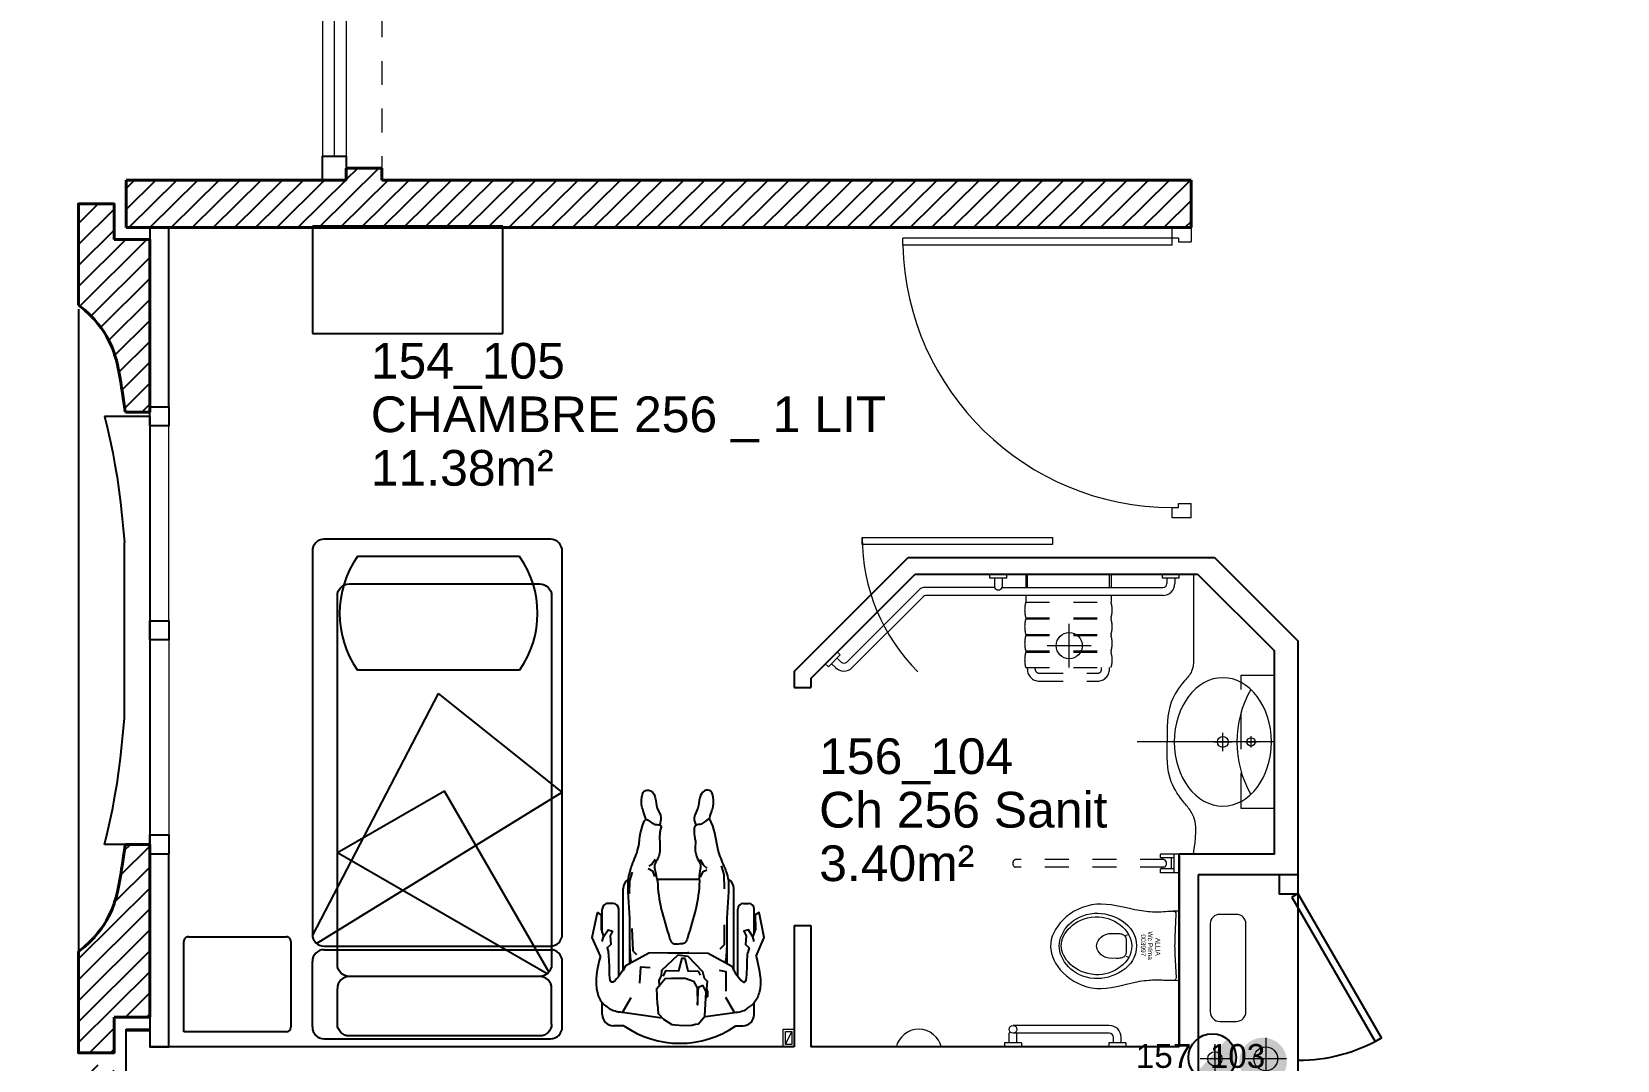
# Model space of a CAD drawing. Header units: millimetres. Extents: x -11 to 211, y -5 to 120.
# Drawn here: x 151.98 to 158.64, y 103.3 to 107.62 of the extents above; entities that cross this region are included whole.
import ezdxf

# ---------------------------------------------------------------- set-up
doc = ezdxf.new("R2010")
doc.units = ezdxf.units.MM
doc.header["$LTSCALE"] = 0.1
doc.header["$MEASUREMENT"] = 0
for name, pattern in [('AXES2', [1.125, 0.75, -0.125, 0.125, -0.125]), ('CACHÉ', [0.25, 0.125, -0.125]), ('CONTINU', [0]), ('HIDDEN2', [0.1875, 0.125, -0.0625])]:
    doc.linetypes.add(name, pattern=pattern)
doc.layers.get('0').update_dxf_attribs({"linetype": 'CONTINUOUS'})
for name, color, linetype in [('150 Chute Eaux Usées -Eaux Vannes', 7, 'CONTINUOUS'), ('400 Lits', 150, 'CONTINUOUS'), ('A_AGENC', 204, 'CONTINUOUS'), ('A_EQMP', 142, 'CONTINUOUS'), ('A_EQPM', 8, 'CONTINUOUS'), ('A_Etiqu_Gaine', 8, 'CONTINUOUS'), ('A_Etiqu_Gaine_ancien', 8, 'CONTINUOUS'), ('A_Etiqu_Gaine_code', 8, 'CONTINUOUS'), ('A_Etiqu_Local', 8, 'CONTINUOUS'), ('A_HACH_STRUC', 7, 'CONTINUOUS'), ('A_MUR_CLOIS', 7, 'CONTINU'), ('A_MURS_ALÈG', 7, 'CONTINU')]:
    doc.layers.add(name, color=color, linetype=linetype)
for name, color, linetype, lineweight in [('A_CHASS', 4, 'CONTINU', 0), ('A_MURS_STRU', 7, 'CONTINU', 40), ('A_PORTE', 8, 'CONTINU', 0), ('A_SANI', 5, 'CONTINU', 0)]:
    doc.layers.add(name, color=color, linetype=linetype, lineweight=lineweight)
doc.styles.add('Attribut', font='arial.ttf')

# ---------------------------------------------------------------- blocks, each defined once
blk = doc.blocks.new('fot-hand')
for p, q in [((-0.2406, 0.3436), (-0.2703, 0.3436)), ((0.2297, 0.3436), (0.2732, 0.3436)), ((-0.3178, 0.2961), (-0.3178, 0.2467)), ((0.3207, 0.2961), (0.3207, 0.2467)), ((-0.2485, 0.1349), (-0.2485, -0.1464)), ((0.2514, 0.1349), (0.2514, -0.1464)), ((-0.2328, 0.1121), (-0.2328, -0.2322)), ((-0.2037, 0.082), (-0.2037, 0.015)), ((0.2042, 0.082), (0.2042, 0.015)), ((0.2334, 0.1121), (0.2334, -0.2322)), ((-0.1919, 0.0031), (-0.1729, 0.0221)), ((-0.1919, -0.0801), (-0.1919, 0.0031)), ((0.1928, 0.0291), (0.1772, 0.0446)), ((0.1963, -0.0645), (0.1928, 0.0291)), ((-0.3178, -0.0473), (-0.3178, -0.1464)), ((-0.3178, -0.0473), (-0.3178, -0.1464)), ((0.3207, -0.0473), (0.3207, -0.1464)), ((-0.2723, -0.1702), (-0.294, -0.1702)), ((0.2752, -0.1702), (0.2969, -0.1702)), ((-0.1909, -0.2921), (-0.1919, -0.2317)), ((0.1948, -0.3022), (0.2059, -0.2649)), ((0.2059, -0.2649), (0.2069, -0.2106)), ((-0.1788, -0.3284), (-0.1909, -0.2921)), ((-0.1033, -0.3052), (-0.1194, -0.3122)), ((-0.1033, -0.3334), (-0.1194, -0.3193)), ((-0.0922, -0.281), (-0.1033, -0.3052)), ((-0.0874, -0.2718), (0.0879, -0.2718)), ((0.1092, -0.3082), (0.1011, -0.2831)), ((0.1273, -0.3173), (0.1092, -0.3082)), ((0.1102, -0.3364), (0.1253, -0.3273)), ((-0.0902, -0.3545), (-0.1033, -0.3334)), ((0.0981, -0.3555), (0.1102, -0.3364))]:
    blk.add_line(p, q)
for points in [[(-0.0551, 0.3414), (-0.0717, 0.3364), (-0.0834, 0.3348), (-0.11, 0.3031), (-0.1167, 0.2014), (-0.1017, 0.1731)], [(0.0883, 0.2547), (0.0852, 0.2914), (0.0639, 0.3165), (0.0287, 0.3379), (-0.0178, 0.3429), (-0.0551, 0.3414)], [(-0.1134, 0.3047), (-0.235, 0.2881), (-0.1984, 0.2247)], [(0.0686, 0.311), (0.2356, 0.2881), (0.1989, 0.2247)], [(-0.1151, 0.2281), (-0.1234, 0.2197), (-0.1234, 0.2014), (-0.1184, 0.1881), (-0.1217, 0.1581), (-0.1084, 0.1447), (-0.1017, 0.1164), (-0.0401, 0.0531), (0.0033, 0.0464), (0.0716, 0.1114), (0.0733, 0.1331), (0.0833, 0.1514), (0.0816, 0.1781)], [(0.03, 0.143), (-0.0278, 0.1433), (-0.0629, 0.1558), (-0.078, 0.1847), (-0.0792, 0.2562), (-0.0843, 0.1809), (-0.1017, 0.1731)], [(0.0883, 0.2547), (0.0916, 0.1864), (0.0566, 0.1447), (0.03, 0.143)], [(-0.2, 0.1981), (-0.2, 0.1164), (-0.1717, 0.1114)], [(0.065, 0.1347), (0.0516, 0.1114), (-0.0017, 0.1131), (-0.0151, 0.0597), (-0.0267, 0.0597), (-0.0384, 0.1131), (-0.0817, 0.1147), (-0.0901, 0.1314)], [(0.1633, 0.1647), (0.1583, 0.0964), (0.12, 0.0981)], [(0.0441, 0.0373), (0.04, 0.0364), (-0.125, 0.0381), (-0.2234, 0.093), (-0.2317, 0.1114)], [(-0.0435, 0.0373), (-0.0394, 0.0364), (0.1256, 0.0381), (0.2239, 0.093), (0.2323, 0.1114)], [(-0.3256, 0.0504), (-0.3596, -0.028), (-0.3382, -0.1325), (-0.322, -0.1229), (-0.323, -0.0622), (-0.3124, -0.0318)], [(-0.3182, -0.0111), (-0.3121, -0.0305), (-0.2935, -0.06), (-0.2741, -0.054), (-0.2843, -0.0349), (-0.2819, 0.0017), (-0.2973, 0.0166), (-0.2911, 0.0357)], [(0.3211, -0.0111), (0.315, -0.0305), (0.2964, -0.06), (0.277, -0.054), (0.2872, -0.0349), (0.2848, 0.0017), (0.3002, 0.0166), (0.294, 0.0357)], [(0.3285, 0.0504), (0.3625, -0.028), (0.3411, -0.1325), (0.3249, -0.1229), (0.3259, -0.0622), (0.3153, -0.0318)]]:
    blk.add_lwpolyline(points)
for centre, radius, start, end in [((-0.0055, 0.0053), 0.412, 55.19655, 124.80345), ((-0.2703, 0.2961), 0.0475, 90, 180), ((0.2732, 0.2961), 0.0475, 0, 90), ((-0.294, -0.1464), 0.0238, 180, 270), ((-0.2723, -0.1464), 0.0238, 270, 360), ((0.2752, -0.1464), 0.0238, 180, 270), ((0.2969, -0.1464), 0.0238, 270, 0), ((-0.1853, -0.2322), 0.0475, 180, 236.41767), ((0.1859, -0.2322), 0.0475, 303.58233, 0)]:
    blk.add_arc(centre, radius, start, end)
for points, knots in [([(-0.235, 0.2881), (-0.2447, 0.2866), (-0.2621, 0.2841), (-0.2827, 0.2768), (-0.2931, 0.2663), (-0.2991, 0.2629), (-0.302, 0.2612)], [0, 0, 0, 0, 0.0311082, 0.05569608, 0.0666924, 0.0772463, 0.0772463, 0.0772463, 0.0772463]), ([(0.2379, 0.2881), (0.2476, 0.2866), (0.265, 0.2841), (0.2856, 0.2768), (0.296, 0.2663), (0.302, 0.2629), (0.3049, 0.2612)], [0, 0, 0, 0, 0.0311082, 0.05569608, 0.0666924, 0.0772463, 0.0772463, 0.0772463, 0.0772463]), ([(-0.3256, 0.0504), (-0.3389, 0.1026), (-0.3563, 0.1713), (-0.3243, 0.2431), (-0.3068, 0.2573), (-0.302, 0.2612)], [0, 0, 0, 0, 0.1637361, 0.2154523, 0.2348352, 0.2348352, 0.2348352, 0.2348352]), ([(0.3285, 0.0504), (0.3417, 0.1026), (0.3592, 0.1713), (0.3272, 0.2431), (0.3097, 0.2573), (0.3049, 0.2612)], [0, 0, 0, 0, 0.1637361, 0.2154523, 0.2348352, 0.2348352, 0.2348352, 0.2348352]), ([(-0.2317, 0.1114), (-0.2497, 0.1372), (-0.2909, 0.1959), (-0.2862, 0.0862), (-0.2899, 0.0479), (-0.2911, 0.0357)], [0, 0, 0, 0, 0.0705664, 0.1609207, 0.2029975, 0.2029975, 0.2029975, 0.2029975]), ([(0.2346, 0.1114), (0.2526, 0.1372), (0.2938, 0.1959), (0.2891, 0.0862), (0.2928, 0.0479), (0.294, 0.0357)], [0, 0, 0, 0, 0.0705664, 0.1609207, 0.2029975, 0.2029975, 0.2029975, 0.2029975]), ([(-0.198, 0.0789), (-0.2006, 0.0562), (-0.2063, 0.0011), (-0.2003, -0.1134), (-0.2124, -0.2048), (-0.2115, -0.2637)], [0.108688, 0.108688, 0.108688, 0.108688, 0.827234, 1.857175, 3.718497, 3.718497, 3.718497, 3.718497]), ([(0.1986, 0.0789), (0.2011, 0.0562), (0.2069, 0.0011), (0.2009, -0.1134), (0.213, -0.2048), (0.2121, -0.2637)], [0.0108688, 0.0108688, 0.0108688, 0.0108688, 0.0827234, 0.1857175, 0.3718497, 0.3718497, 0.3718497, 0.3718497]), ([(-0.0877, -0.2637), (-0.0865, -0.2246), (-0.0752, -0.1418), (-0.0479, -0.0624), (-0.0314, -0.0044), (-0.0133, -0.0001), (-0.0039, 0), (0, 0)], [10.956689, 10.956689, 10.956689, 10.956689, 12.194486, 13.526398, 13.756718, 13.933516, 14.057337, 14.057337, 14.057337, 14.057337]), ([(0.0882, -0.2637), (0.087, -0.2246), (0.0757, -0.1418), (0.0485, -0.0624), (0.0319, -0.0044), (0.0137, -0.0001), (0.0042, 0), (0.0003, 0)], [1.0956689, 1.0956689, 1.0956689, 1.0956689, 1.2194486, 1.3526398, 1.3756718, 1.3933516, 1.4060268, 1.4060268, 1.4060268, 1.4060268]), ([(-0.2115, -0.2637), (-0.2044, -0.2986), (-0.1912, -0.3283), (-0.1573, -0.4073), (-0.1568, -0.475), (-0.1286, -0.5292), (-0.1071, -0.5121), (-0.0912, -0.4999), (-0.0612, -0.5037), (-0.0693, -0.4346), (-0.0747, -0.4341), (-0.0619, -0.3761), (-0.0964, -0.334), (-0.0871, -0.3009), (-0.0851, -0.2781), (-0.0877, -0.2636)], [4.300967, 4.300967, 4.300967, 4.300967, 4.934578, 5.735386, 7.016917, 7.143505, 7.400549, 7.617858, 7.874913, 8.022782, 8.334904, 9.353966, 9.650092, 9.916566, 10.371874, 10.371874, 10.371874, 10.371874]), ([(0.2121, -0.2637), (0.2094, -0.2836), (0.1996, -0.3283), (0.1595, -0.4073), (0.1652, -0.475), (0.137, -0.5292), (0.1155, -0.5121), (0.0996, -0.4999), (0.0697, -0.5037), (0.0777, -0.4766), (0.0831, -0.4341), (0.0703, -0.3761), (0.1048, -0.334), (0.0955, -0.3009), (0.0935, -0.2781), (0.0882, -0.2637)], [0.4300967, 0.4300967, 0.4300967, 0.4300967, 0.4934578, 0.5735386, 0.7016917, 0.7143505, 0.7400549, 0.7617858, 0.7874913, 0.8022782, 0.8334904, 0.9353966, 0.9650092, 0.9916566, 1.0371874, 1.0371874, 1.0371874, 1.0371874]), ([(-0.1284, -0.523), (-0.1317, -0.5335), (-0.1374, -0.5519), (-0.1493, -0.5867), (-0.148, -0.6177), (-0.1355, -0.6483), (-0.1019, -0.6478), (-0.0856, -0.6114), (-0.0861, -0.5709), (-0.06, -0.5354), (-0.0685, -0.5111), (-0.072, -0.501)], [0, 0, 0, 0, 0.0348328, 0.0609059, 0.1154253, 0.1305751, 0.1585805, 0.1957201, 0.2421789, 0.2878167, 0.3198426, 0.3198426, 0.3198426, 0.3198426]), ([(0.1369, -0.523), (0.1401, -0.5335), (0.1458, -0.5519), (0.1577, -0.5867), (0.1564, -0.6177), (0.1439, -0.6483), (0.1103, -0.6478), (0.094, -0.6114), (0.0945, -0.5709), (0.0684, -0.5354), (0.0769, -0.5111), (0.0804, -0.501)], [0, 0, 0, 0, 0.0348328, 0.0609059, 0.1154253, 0.1305751, 0.1585805, 0.1957201, 0.2421789, 0.2878167, 0.3198426, 0.3198426, 0.3198426, 0.3198426])]:
    blk.add_open_spline(points, degree=3, knots=knots)
blk = doc.blocks.new('A_Etiqu_Local')
at = {"style": 'Attribut', "flags": 1}
for tag, p in [('CODE_HOPITAL', (-0.4463, 1.632)), ('CODE_SITE', (-0.4463, 1.407)), ('CODE_BATIMENT', (-0.4463, 1.182)), ('CODE_SECTEUR', (-0.4463, 0.957)), ('CODE_ETAGE', (-0.4463, 0.732)), ('NOM_NORMALISE', (-0.4463, -0.843)), ('SECTEUR_ACTIVITE', (-0.4463, -1.068)), ('SOUS_SECTEUR_ACTIVITE', (-0.4463, -1.293)), ('VOLUME', (-0.4463, -1.518)), ('SERVICE', (-0.4463, -1.743)), ('CODE_UG', (-0.4463, -1.968)), ('CODE_UA', (-0.4463, -2.193)), ('CODE_POLE', (-0.4463, -2.418)), ('OCCUPANT_EXTERNE', (-0.4463, -2.643)), ('DISPONIBILITE', (-0.4463, -2.868)), ('ACCES_HANDICAPES', (-0.4463, -3.093)), ('NATURE_SOL', (-0.4463, -3.318)), ('RISQUE_LABORATOIRE', (-0.4463, -3.543)), ('AMIANTE', (-0.4463, -3.768))]:
    blk.add_attdef(tag, p, '', height=0.15, dxfattribs=at)
at = {"layer": 'A_Etiqu_Local', "style": 'Attribut'}
for tag, p in [('CODE_PIECE', (-0.4463, 0.282)), ('NOM_USAGE', (-0.4463, 0.057)), ('SURFACE', (-0.4463, -0.168))]:
    blk.add_attdef(tag, p, '', height=0.15, dxfattribs=at)
blk = doc.blocks.new('A_Etiqu_Gaine')
at = {"style": 'Attribut', "flags": 1}
for tag, p in [('CODE_HOPITAL', (-0.4323, 0.8651)), ('CODE_SITE', (-0.4323, 0.7151)), ('CODE_BATIMENT', (-0.4323, 0.5651)), ('CODE_SECTEUR', (-0.4323, 0.4151)), ('CODE_ETAGE', (-0.4323, 0.2651)), ('NOM_NORMALISE', (-0.4323, -0.3349)), ('SECTEUR_ACTIVITE', (-0.4323, -0.4849)), ('SOUS_SECTEUR_ACTIVITE', (-0.4323, -0.6349)), ('SURFACE', (-0.4323, -0.7849)), ('CODE_UG', (-0.4323, -0.9349)), ('CODE_POLE', (-0.4323, -1.0849)), ('AMIANTE', (-0.4323, -1.2349))]:
    blk.add_attdef(tag, p, '', height=0.1, dxfattribs=at)
at = {"layer": 'A_Etiqu_Gaine', "style": 'Attribut'}
blk.add_attdef('NOM_USAGE', (-0.4323, -0.1849), '', height=0.1, dxfattribs=at)
at = {"layer": 'A_Etiqu_Gaine_ancien', "style": 'Attribut'}
blk.add_attdef('CODE_PIECE_ANCIEN', (-0.4323, 0.1151), '', height=0.1, dxfattribs=at)
at = {"layer": 'A_Etiqu_Gaine_code', "style": 'Attribut'}
blk.add_attdef('CODE_PIECE', (-0.4323, -0.0349), '', height=0.1, dxfattribs=at)
blk = doc.blocks.new('BROCA2-G904')
at = {"layer": '400 Lits', "linetype": 'Continuous'}
for p, q in [((29.340822, 67.299042), (28.659243, 67.299042)), ((29.340822, 66.821945), (28.659243, 66.821945))]:
    blk.add_line(p, q, dxfattribs=at)
for start, end in [(145.008072, 214.992089), (325.007448, 34.99223)]:
    blk.add_arc((29.000032, 67.060493), 0.415985, start, end, dxfattribs=at)
blk = doc.blocks.new('BROCA2-G818')
at = {"layer": '400 Lits', "linetype": 'Continuous'}
for p, q in [((27.250032, 59.004913), (26.800032, 58.745102)), ((27.689146, 58.244343), (27.250032, 59.004913)), ((27.681177, 58.236374), (26.800032, 58.745102)), ((26.800032, 58.02549), (26.800032, 58.175484)), ((27.650034, 58.225487), (26.850031, 58.225487)), ((27.700033, 58.02549), (27.700033, 58.175484))]:
    blk.add_line(p, q, dxfattribs=at)
for points in [[(26.800032, 58.275215), (26.800032, 59.825485, -0.414213), (26.850031, 59.875485), (27.650034, 59.875488, -0.414214), (27.700034, 59.825485), (27.700033, 58.275215)], [(27.700033, 58.27549, -0.414213), (27.650034, 58.22549), (26.850031, 58.225487, -0.414214), (26.800031, 58.27549)], [(27.700033, 58.175484, 0.414214), (27.650034, 58.225484), (26.850031, 58.225487, 0.414214), (26.800031, 58.175484)], [(27.700033, 58.02549, -0.414213), (27.650034, 57.97549), (26.850031, 57.975487, -0.414214), (26.800031, 58.02549)]]:
    blk.add_lwpolyline(points, format="xyb", dxfattribs=at)

msp = doc.modelspace()

# ---------------------------------------------------------------- hatches: boundary and pattern name
at = {"layer": '150 Chute Eaux Usées -Eaux Vannes', "linetype": 'Continuous'}
for points in [[(156.8672, 103.2382, 0.673684), (157.0389, 103.3079, 0.229561), (157.0009, 103.3864)], [(157.0527, 103.2915, 1), (157.2527, 103.2915, 1)]]:
    msp.add_hatch(color=8, dxfattribs=at).paths.add_polyline_path(points)
at = {"layer": 'A_HACH_STRUC'}
h = msp.add_hatch(dxfattribs=at)
h.set_pattern_fill('ANSI31', color=8, scale=0.5, angle=359.76959, style=0)
h.paths.add_polyline_path([(160.0499, 113.8961), (159.5499, 113.8961), (159.5499, 114.3961), (160.0499, 114.3961)])
h.paths.add_polyline_path([(159.2999, 106.6962), (159.2999, 107.1962), (160.0499, 107.1962), (160.0499, 106.6962)])
h.paths.add_polyline_path([(167.2499, 106.6962), (166.7499, 106.6962), (166.7499, 107.1962), (167.2499, 107.1962)])
h.paths.add_polyline_path([(152.8499, 77.8962), (152.3499, 77.8962), (152.3499, 78.3962), (152.8499, 78.3962)])
h.paths.add_polyline_path([(159.5499, 77.8962), (159.3999, 77.8962), (159.3999, 78.3962), (160.0499, 78.3962), (160.0499, 77.8962)], flags=16)
h.paths.add_polyline_path([(174.4499, 107.1962), (174.4499, 106.6962), (173.9499, 106.6962), (173.9499, 107.1962)])
h.paths.add_polyline_path([(174.4499, 99.9962), (173.9499, 99.9962), (173.9499, 99.4962), (174.4499, 99.4962)])
h.paths.add_polyline_path([(159.4501, 92.3962), (159.4501, 92.6462), (160.1999, 92.6462), (160.1999, 92.3962)], flags=17)
h.paths.add_polyline_path([(159.4501, 92.3962), (159.4501, 92.6462)], flags=16)
h.paths.add_polyline_path([(159.4501, 92.9462), (159.4501, 92.6962)], flags=16)
h.paths.add_polyline_path([(159.4501, 92.9462), (159.4501, 92.6962), (160.1999, 92.6962), (160.1999, 92.9462)], flags=17)
h.paths.add_polyline_path([(160.0499, 85.5962), (160.0499, 85.0962), (159.5499, 85.0962), (159.5499, 85.5962)], flags=17)
h.paths.add_polyline_path([(152.8499, 85.5962), (152.8499, 85.0962), (152.3499, 85.0962), (152.3499, 85.5962)])
h.paths.add_polyline_path([(145.9999, 85.5962), (145.9999, 85.0962), (145.4999, 85.0962), (145.4999, 85.5962)])
h.paths.add_polyline_path([(145.9999, 78.3962), (145.9999, 77.8962), (145.4999, 77.8962), (145.4999, 78.3962)])
edge = h.paths.add_edge_path()
edge.add_line((166.3748, 85.3966), (166.3748, 85.2962))
edge.add_line((166.3748, 78.1965), (166.3748, 78.0962))
edge.add_line((167.0998, 85.2217), (167.0998, 85.4714))
edge.add_line((166.8749, 85.0963), (166.8749, 85.2217))
edge.add_line((167.0998, 85.2217), (166.8749, 85.2217))
edge.add_line((167.0998, 85.4714), (166.8749, 85.4714))
edge.add_line((166.8749, 85.5962), (166.8749, 85.4714))
edge.add_line((166.8749, 85.0962), (166.3748, 85.0962))
edge.add_line((166.3748, 85.0962), (166.3748, 85.2962))
edge.add_line((166.3748, 85.3966), (166.3748, 85.5962))
edge.add_line((166.3748, 85.5962), (166.8749, 85.5962))
edge.add_line((152.3749, 99.6216), (152.3749, 99.8713))
edge.add_line((152.3749, 99.6216), (152.5999, 99.6216))
edge.add_line((152.3749, 99.8713), (152.5999, 99.8713))
edge.add_line((152.5999, 99.9962), (152.5999, 99.8713))
edge.add_line((153.0999, 99.7965), (153.0999, 99.9962))
edge.add_line((153.0999, 99.9962), (152.5999, 99.9962))
edge.add_line((152.5999, 99.4962), (152.5999, 99.6216))
edge.add_line((152.5999, 99.4962), (153.0999, 99.4962))
edge.add_line((153.0999, 99.4962), (153.0999, 99.7965))
edge.add_line((167.0998, 78.0217), (167.0998, 78.2714))
edge.add_line((166.8749, 77.8962), (166.8749, 78.0217))
edge.add_line((167.0998, 78.0217), (166.8749, 78.0217))
edge.add_line((167.0998, 78.2714), (166.8749, 78.2714))
edge.add_line((166.8749, 78.3962), (166.8749, 78.2714))
edge.add_line((166.8749, 77.8962), (166.3748, 77.8962))
edge.add_line((166.3748, 77.8962), (166.3748, 78.0962))
edge.add_line((166.3748, 78.1965), (166.3748, 78.3962))
edge.add_line((166.3748, 78.3962), (166.8749, 78.3962))
h = msp.add_hatch(dxfattribs=at)
h.set_pattern_fill('ANSI31', color=8, scale=0.5, angle=359.76959, style=0)
h.paths.add_polyline_path([(156.8501, 106.9962), (153.4499, 106.9962), (153.4499, 107.0462), (153.2999, 107.0462), (153.2999, 106.9962), (152.3749, 106.9962), (152.3749, 106.7962), (156.8501, 106.7962)])
h = msp.add_hatch(dxfattribs=at)
h.set_pattern_fill('ANSI31', color=8, scale=0.5, angle=359.76959, style=0)
h.set_pattern_definition([(44.7696, (152.17485, 106.020406), (-0.044016, 0.0443715), [])])
h.paths.add_polyline_path([(152.3249, 106.8954), (152.1749, 106.8954), (152.1749, 106.4704), (152.205, 106.4452), (152.2334, 106.4182), (152.2596, 106.3887), (152.2828, 106.3568), (152.3021, 106.3226), (152.318, 106.2867), (152.3309, 106.2497), (152.3406, 106.2117), (152.3517, 106.1516), (152.361, 106.0912), (152.3662, 106.0557), (152.372, 106.0203), (152.4749, 106.0204), (152.4749, 106.7455), (152.3249, 106.7455)])
h = msp.add_hatch(dxfattribs=at)
h.set_pattern_fill('ANSI31', color=8, scale=0.5, angle=359.76959, style=0)
h.set_pattern_definition([(44.7696, (152.17486, 102.402254), (-0.044016, 0.0443715), [])])
h.paths.add_polyline_path([(152.4749, 104.2035), (152.372, 104.2035), (152.3702, 104.1936), (152.3679, 104.1798), (152.3654, 104.1628), (152.3625, 104.1434), (152.3594, 104.1221), (152.3561, 104.0998), (152.3525, 104.0769), (152.3487, 104.0543), (152.3447, 104.0325), (152.3406, 104.0122), (152.3385, 104.0029), (152.3364, 103.994), (152.3342, 103.9855), (152.3319, 103.9773), (152.3295, 103.9695), (152.327, 103.9618), (152.3244, 103.9543), (152.3217, 103.9468), (152.3189, 103.9394), (152.3159, 103.9319), (152.3093, 103.9165), (152.3018, 103.9006), (152.293, 103.8841), (152.2828, 103.8671), (152.2708, 103.8496), (152.2567, 103.8315), (152.2404, 103.8128), (152.2215, 103.7936), (152.1997, 103.7739), (152.1749, 103.7535), (152.1749, 103.3285), (152.3249, 103.3285), (152.3249, 103.4784), (152.4749, 103.4784)])
h.paths.add_polyline_path([(152.4749, 103.1274), (152.3249, 103.1274), (152.3249, 103.2773), (152.1749, 103.2773), (152.1749, 102.8523), (152.1997, 102.8319), (152.2215, 102.8121), (152.2404, 102.7929), (152.2567, 102.7743), (152.2708, 102.7562), (152.2828, 102.7387), (152.293, 102.7217), (152.3018, 102.7052), (152.3093, 102.6893), (152.3159, 102.6739), (152.3189, 102.6664), (152.3217, 102.659), (152.3244, 102.6515), (152.327, 102.644), (152.3295, 102.6363), (152.3319, 102.6284), (152.3342, 102.6203), (152.3364, 102.6118), (152.3385, 102.6029), (152.3406, 102.5935), (152.3447, 102.5733), (152.3487, 102.5515), (152.3525, 102.5288), (152.3561, 102.506), (152.3594, 102.4836), (152.3625, 102.4624), (152.3654, 102.443), (152.3679, 102.426), (152.3702, 102.4122), (152.372, 102.4023), (152.4749, 102.4023)])

# ---------------------------------------------------------------- linework, layer by layer
at = {"layer": '150 Chute Eaux Usées -Eaux Vannes', "color": 8, "linetype": 'Continuous'}
msp.add_circle((156.9389, 103.3079), 0.1, dxfattribs=at)
at = {"layer": 'A_AGENC', "color": 8, "linetype": 'Continuous'}
msp.add_line((157.3001, 102.5964), (157.3001, 103.9964), dxfattribs=at)
msp.add_lwpolyline([(157.2741, 103.9814), (157.6241, 103.3752), (157.6501, 103.3902), (157.3001, 103.9964)], close=True, dxfattribs=at)
msp.add_arc((157.3001, 103.9964), 0.7, 270, 300, dxfattribs=at)
at = {"layer": 'A_CHASS', "color": 8, "linetype": 'CACHÉ'}
msp.add_line((153.4499, 108.6962), (153.4499, 107.0462), dxfattribs=at)
at = {"layer": 'A_CHASS', "color": 8, "linetype": 'Continuous'}
for p, q in [((153.1999, 108.6462), (153.1999, 106.9962)), ((153.2499, 108.6462), (153.2499, 107.0962)), ((153.2999, 108.6462), (153.2999, 107.0962))]:
    msp.add_line(p, q, dxfattribs=at)
at = {"layer": 'A_CHASS', "color": 8}
for p, q in [((152.4749, 105.1434), (152.4749, 105.9633)), ((152.5549, 105.1434), (152.5549, 105.9633)), ((152.4749, 104.2435), (152.4749, 105.0634)), ((152.5549, 105.0634), (152.5549, 104.2435))]:
    msp.add_line(p, q, dxfattribs=at)
at = {"layer": 'A_EQMP', "color": 8, "linetype": 'Continuous'}
for p, q in [((153.9582, 106.8016), (153.1582, 106.8016)), ((153.1582, 106.8016), (153.1582, 106.3516)), ((153.9582, 106.3516), (153.9582, 106.8016)), ((153.1582, 106.3516), (153.9582, 106.3516)), ((153.1583, 103.8192), (153.6881, 104.838)), ((154.2078, 104.4234), (153.6881, 104.838)), ((153.1758, 103.7878), (154.2078, 104.4234)), ((152.6376, 103.8156), (153.0476, 103.8156)), ((152.6176, 103.4156), (152.6176, 103.7956)), ((153.0676, 103.7956), (153.0676, 103.4356)), ((153.1578, 103.4365), (153.1578, 103.7113)), ((154.2078, 103.4365), (154.2078, 103.7113)), ((153.0476, 103.4156), (152.6176, 103.4156))]:
    msp.add_line(p, q, dxfattribs=at)
at = {"layer": 'A_EQMP', "color": 8}
for p, q in [((154.1578, 105.4865), (153.2078, 105.4865)), ((153.1578, 105.4365), (153.1578, 103.8261)), ((154.2078, 103.8261), (154.2078, 105.4365)), ((153.2078, 103.7761), (154.1578, 103.7761)), ((153.2078, 103.7613), (154.1578, 103.7613)), ((153.2078, 103.3865), (154.1578, 103.3865))]:
    msp.add_line(p, q, dxfattribs=at)
for centre, start, end in [((153.2078, 105.4365), 90, 180), ((154.1578, 105.4365), 0, 90), ((153.2078, 103.8261), 180, 270), ((154.1578, 103.8261), 270, 0), ((153.2078, 103.4365), 180, 270), ((154.1578, 103.4365), 270, 0)]:
    msp.add_arc(centre, 0.05, start, end, dxfattribs=at)
at = {"layer": 'A_EQMP', "color": 8, "linetype": 'Continuous'}
for centre, radius, start, end in [((152.6376, 103.7956), 0.02, 89.99996, 180.00004), ((153.0476, 103.7956), 0.02, 359.99852, 89.99861), ((153.2078, 103.7113), 0.05, 90, 180), ((154.1578, 103.7113), 0.05, 0, 90), ((153.0476, 103.4356), 0.02, 269.99862, 359.99851)]:
    msp.add_arc(centre, radius, start, end, dxfattribs=at)
at = {"layer": 'A_MUR_CLOIS', "color": 8, "linetype": 'Continuous'}
for p, q in [((155.1824, 104.9306), (155.6617, 105.41)), ((155.6617, 105.41), (156.9487, 105.41)), ((156.9487, 105.41), (157.3001, 105.0586)), ((155.2524, 104.9016), (155.6907, 105.34)), ((155.6907, 105.34), (156.8776, 105.3396)), ((156.8776, 105.3396), (157.2001, 105.0172)), ((157.2001, 104.1632), (157.2001, 105.0172)), ((157.3001, 104.0764), (157.3001, 105.0586)), ((155.1824, 104.9306), (155.1824, 104.8629)), ((155.2524, 104.9016), (155.2524, 104.8629)), ((155.1824, 104.8629), (155.2524, 104.8629)), ((157.2001, 104.1632), (156.8005, 104.1632)), ((156.8005, 103.3532), (156.8005, 104.1632)), ((156.8005, 104.1564), (156.8005, 103.3526)), ((157.3001, 104.0764), (156.8805, 104.0764)), ((156.8805, 104.0764), (156.8805, 102.5226)), ((155.1824, 103.8629), (155.2524, 103.8629)), ((155.1824, 103.8629), (155.1824, 103.3526)), ((155.2524, 103.8629), (155.2524, 103.3526)), ((152.3749, 103.178), (152.3749, 103.4277)), ((152.3749, 103.4277), (152.4749, 103.4277)), ((152.3749, 103.4213), (152.4749, 103.4213)), ((152.4749, 103.4277), (152.4749, 103.3526)), ((155.1824, 103.3526), (152.4749, 103.3526)), ((156.8005, 103.3526), (155.2524, 103.3526))]:
    msp.add_line(p, q, dxfattribs=at)
for points in [[(153.1999, 106.9962), (153.1999, 107.0962), (153.2999, 107.0962), (153.2999, 106.9962)], [(152.4749, 106.0433), (152.5549, 106.0433), (152.5549, 105.9633), (152.4749, 105.9633)], [(152.4749, 105.1434), (152.5549, 105.1434), (152.5549, 105.0634), (152.4749, 105.0634)], [(152.4749, 104.2435), (152.5549, 104.2435), (152.5549, 104.1635), (152.4749, 104.1635)], [(157.3001, 104.0764), (157.2201, 104.0764), (157.2201, 103.9964), (157.3001, 103.9964)]]:
    msp.add_lwpolyline(points, close=True, dxfattribs=at)
at = {"layer": 'A_MUR_CLOIS', "color": 8}
for points in [[(152.4749, 106.7962), (152.4749, 106.0433), (152.5549, 106.0433), (152.5549, 106.7962)], [(152.4749, 104.1635), (152.4749, 103.3532), (152.5549, 103.3532), (152.5549, 104.1635)]]:
    msp.add_lwpolyline(points, close=True, dxfattribs=at)
at = {"layer": 'A_MURS_ALÈG', "color": 8, "ltscale": 200}
for p, q in [((152.1749, 106.4533), (152.1749, 103.7535)), ((152.3683, 104.7341), (152.3683, 105.4729))]:
    msp.add_line(p, q, dxfattribs=at)
for points in [[(152.2849, 106.0035), (152.4749, 106.0035), (152.4749, 104.2035), (152.2849, 104.2035)], [(152.2849, 106.0035), (152.2973, 105.9524), (152.3087, 105.9013), (152.319, 105.8502), (152.3284, 105.7989), (152.3369, 105.747), (152.3445, 105.6944), (152.3514, 105.641), (152.3576, 105.5864), (152.3632, 105.5304), (152.3683, 105.4729)], [(152.2849, 104.2035), (152.2973, 104.2547), (152.3087, 104.3057), (152.319, 104.3568), (152.3284, 104.4082), (152.3369, 104.46), (152.3445, 104.5126), (152.3514, 104.5661), (152.3576, 104.6207), (152.3632, 104.6766), (152.3683, 104.7341)]]:
    msp.add_lwpolyline(points, dxfattribs=at)
at = {"layer": 'A_MURS_STRU', "color": 8, "linetype": 'Continuous'}
for p, q in [((153.2999, 107.0462), (153.4499, 107.0462)), ((153.2999, 107.0462), (153.2999, 106.9962)), ((153.4499, 107.0462), (153.4499, 106.9962)), ((152.3749, 106.9962), (153.2999, 106.9962)), ((152.3749, 106.9962), (152.3749, 106.7962)), ((153.4499, 106.9962), (156.8501, 106.9962)), ((156.8501, 106.9962), (156.8501, 106.7962)), ((152.3249, 106.7455), (152.4749, 106.7455)), ((156.8501, 106.7962), (152.3749, 106.7962)), ((152.4749, 106.0204), (152.4749, 106.7455)), ((152.372, 106.0203), (152.4749, 106.0204)), ((152.3721, 104.2036), (152.4749, 104.2035)), ((152.4749, 104.2035), (152.4749, 103.4784)), ((152.3249, 103.4784), (152.4749, 103.4784))]:
    msp.add_line(p, q, dxfattribs=at)
for points in [[(152.3249, 106.7455), (152.3249, 106.8954), (152.1749, 106.8954), (152.1749, 106.4704)], [(152.1749, 106.4704), (152.1997, 106.4501), (152.2215, 106.4303), (152.2404, 106.4111), (152.2567, 106.3924), (152.2708, 106.3744), (152.2828, 106.3568), (152.293, 106.3398), (152.3018, 106.3234), (152.3093, 106.3075), (152.3159, 106.2921), (152.3159, 106.2921), (152.3189, 106.2846), (152.3217, 106.2771), (152.3244, 106.2697), (152.327, 106.2621), (152.3295, 106.2545), (152.3319, 106.2466), (152.3341, 106.2385), (152.3364, 106.23), (152.3385, 106.2211), (152.3406, 106.2117), (152.3406, 106.2117), (152.3447, 106.1914), (152.3487, 106.1696), (152.3525, 106.147), (152.3561, 106.1241), (152.3594, 106.1018), (152.3625, 106.0805), (152.3654, 106.0611), (152.3679, 106.0442), (152.3702, 106.0303), (152.372, 106.0203)], [(152.1749, 103.7535), (152.1997, 103.7739), (152.2215, 103.7936), (152.2404, 103.8128), (152.2567, 103.8315), (152.2708, 103.8496), (152.2828, 103.8671), (152.293, 103.8841), (152.3018, 103.9006), (152.3093, 103.9165), (152.3159, 103.9319), (152.3189, 103.9394), (152.3217, 103.9468), (152.3244, 103.9543), (152.327, 103.9618), (152.3295, 103.9695), (152.3319, 103.9773), (152.3342, 103.9855), (152.3364, 103.994), (152.3385, 104.0029), (152.3406, 104.0122), (152.3447, 104.0325), (152.3487, 104.0543), (152.3525, 104.0769), (152.3561, 104.0998), (152.3594, 104.1221), (152.3625, 104.1434), (152.3654, 104.1628), (152.3679, 104.1798), (152.3702, 104.1936), (152.3721, 104.2036)], [(152.3249, 103.4784), (152.3249, 103.3285), (152.1749, 103.3285), (152.1749, 103.7535)]]:
    msp.add_lwpolyline(points, dxfattribs=at)
at = {"layer": 'A_PORTE', "color": 8, "linetype": 'Continuous'}
for p, q in [((156.7978, 106.7523), (155.6385, 106.7523)), ((155.6385, 106.7223), (155.6385, 106.7523)), ((156.8501, 106.7962), (156.7701, 106.7962)), ((156.7701, 106.7223), (156.7701, 106.7962)), ((156.7978, 106.7523), (156.7978, 106.7363)), ((156.7978, 106.7363), (156.8501, 106.7363)), ((156.8501, 106.7962), (156.8501, 106.7363)), ((156.7701, 106.7223), (155.6385, 106.7223)), ((156.7701, 105.6203), (156.7978, 105.6203)), ((156.7701, 105.5764), (156.7701, 105.6203)), ((156.7978, 105.6363), (156.8501, 105.6363)), ((156.7978, 105.6203), (156.7978, 105.6363)), ((156.8501, 105.5764), (156.8501, 105.6363)), ((156.8501, 105.5764), (156.7701, 105.5764))]:
    msp.add_line(p, q, dxfattribs=at)
msp.add_lwpolyline([(156.2679, 105.4643), (155.4679, 105.4643), (155.4679, 105.4943), (156.2679, 105.4943)], close=True, dxfattribs=at)
for centre, radius, start, end in [((156.7701, 106.7523), 1.132, 181.51862, 270), ((156.2679, 105.4943), 0.8, 180.00002, 225.00005)]:
    msp.add_arc(centre, radius, start, end, dxfattribs=at)
at = {"layer": 'A_SANI', "color": 8, "linetype": 'Continuous'}
for p, q in [((156.005, 105.3232), (156.005, 105.34)), ((156.0757, 105.3232), (156.0757, 105.34)), ((156.7297, 105.3232), (156.7297, 105.34)), ((156.8004, 105.3232), (156.8004, 105.34)), ((156.8596, 105.3396), (156.8596, 104.9656)), ((155.4032, 104.9702), (155.7086, 105.2756)), ((156.0238, 105.283), (155.7263, 105.283)), ((156.0757, 105.3232), (156.005, 105.3232)), ((156.0238, 105.3232), (156.0238, 105.283)), ((156.0568, 105.3232), (156.0568, 105.283)), ((156.8004, 105.3232), (156.7297, 105.3232)), ((156.7486, 105.3232), (156.7486, 105.3)), ((156.7816, 105.3232), (156.7816, 105.3)), ((155.4266, 104.9469), (155.7223, 105.2426)), ((156.7316, 105.25), (155.74, 105.25)), ((156.3381, 104.9468), (156.3381, 105.1314)), ((155.3761, 105), (155.3642, 105.0118)), ((156.4303, 105.0391), (156.2458, 105.0391)), ((155.3261, 104.95), (155.3142, 104.9618)), ((155.3261, 104.95), (155.3761, 105)), ((155.3558, 104.9469), (155.3394, 104.9633)), ((155.3792, 104.9702), (155.3627, 104.9867)), ((156.9836, 104.5962), (156.9836, 104.6727)), ((156.9454, 104.6345), (157.0219, 104.6345)), ((157.078, 104.6345), (157.1258, 104.6345)), ((157.1019, 104.6105), (157.1019, 104.6584)), ((156.8005, 104.163), (156.721, 104.163)), ((156.721, 104.1472), (156.721, 104.163)), ((156.7795, 104.1472), (156.721, 104.1472)), ((156.7286, 104.1405), (156.7286, 104.1472)), ((156.7685, 104.1009), (156.7685, 104.1472)), ((156.7795, 104.085), (156.7795, 104.163)), ((156.7795, 104.1009), (156.721, 104.1009)), ((156.721, 104.085), (156.721, 104.1009)), ((156.8005, 104.085), (156.721, 104.085)), ((156.7286, 104.1009), (156.7286, 104.1075)), ((155.1455, 103.3623), (155.1724, 103.418)), ((156.0854, 103.3698), (156.0854, 103.41)), ((156.5066, 103.443), (156.1019, 103.443)), ((156.5066, 103.41), (156.1019, 103.41)), ((156.1184, 103.3698), (156.1184, 103.41)), ((156.1373, 103.3698), (156.0666, 103.3698)), ((156.0666, 103.3698), (156.0666, 103.353)), ((156.1373, 103.353), (156.0666, 103.353)), ((156.1373, 103.3698), (156.1373, 103.353)), ((156.5047, 103.3698), (156.5047, 103.353)), ((156.5754, 103.3698), (156.5047, 103.3698)), ((156.5236, 103.3698), (156.5236, 103.393)), ((156.5566, 103.3698), (156.5566, 103.393)), ((156.5754, 103.3698), (156.5754, 103.353)), ((156.9501, 103.3641), (156.9501, 103.2412)), ((156.9501, 103.2965), (156.9501, 103.358)), ((157.1638, 103.3905), (157.1638, 103.2148)), ((157.0116, 103.3026), (156.8886, 103.3026)), ((157.2517, 103.3026), (157.076, 103.3026))]:
    msp.add_line(p, q, dxfattribs=at)
at = {"layer": 'A_SANI', "color": 8, "linetype": 'HIDDEN2', "ltscale": 0.5}
for p, q in [((156.1554, 105.34), (156.1554, 105.283)), ((156.1622, 105.283), (156.1622, 105.34)), ((156.5072, 105.283), (156.5072, 105.34)), ((156.514, 105.34), (156.514, 105.283)), ((156.1554, 105.25), (156.1554, 105.2217)), ((156.1554, 105.2217), (156.514, 105.2217)), ((156.514, 105.25), (156.514, 105.2217)), ((156.1554, 105.1567), (156.514, 105.1567)), ((156.1554, 105.1567), (156.1554, 105.1517)), ((156.1554, 105.1517), (156.514, 105.1517)), ((156.514, 105.1567), (156.514, 105.1517)), ((156.1554, 105.0867), (156.514, 105.0867)), ((156.1554, 105.0867), (156.1554, 105.0817)), ((156.1554, 105.0817), (156.514, 105.0817)), ((156.514, 105.0867), (156.514, 105.0817)), ((156.1554, 105.0167), (156.514, 105.0167)), ((156.1554, 105.0167), (156.1554, 105.0117)), ((156.1554, 105.0117), (156.514, 105.0117)), ((156.514, 105.0167), (156.514, 105.0117)), ((156.1554, 104.9467), (156.514, 104.9467)), ((156.1622, 104.94), (156.1622, 104.9467)), ((156.1952, 104.94), (156.1952, 104.9467)), ((156.4742, 104.94), (156.4742, 104.9467)), ((156.5072, 104.94), (156.5072, 104.9467)), ((156.2122, 104.923), (156.4572, 104.923)), ((156.2122, 104.89), (156.4572, 104.89)), ((156.7362, 104.1405), (156.1126, 104.1405)), ((156.7362, 104.1075), (156.1126, 104.1075))]:
    msp.add_line(p, q, dxfattribs=at)
at = {"layer": 'A_SANI', "color": 8}
msp.add_line((156.0568, 105.283), (156.7316, 105.283), dxfattribs=at)
at = {"layer": 'A_SANI', "color": 8, "linetype": 'AXES2', "ltscale": 12}
msp.add_line((157.2001, 104.6345), (156.6234, 104.6345), dxfattribs=at)
at = {"layer": 'A_SANI', "color": 8, "linetype": 'HIDDEN2', "ltscale": 12}
msp.add_lwpolyline([(157.2001, 104.3545), (157.0601, 104.3545), (157.0601, 104.9145), (157.2001, 104.9145)], close=True, dxfattribs=at)
at = {"layer": 'A_SANI', "color": 8, "linetype": 'Continuous'}
msp.add_lwpolyline([(157.0405, 103.9099), (156.9705, 103.9099, 0.414214), (156.9305, 103.8699), (156.9305, 103.4999, 0.414214), (156.9705, 103.4599), (157.0405, 103.4599, 0.414213), (157.0805, 103.4999), (157.0805, 103.8699, 0.414214)], format="xyb", close=True, dxfattribs=at)
for points in [[(155.1355, 103.428), (155.1824, 103.428), (155.1824, 103.353), (155.1355, 103.353)], [(155.1455, 103.418), (155.1724, 103.418), (155.1724, 103.363), (155.1455, 103.363)]]:
    msp.add_lwpolyline(points, close=True, dxfattribs=at)
for centre, radius in [((156.3381, 105.0391), 0.055), ((156.9836, 104.6345), 0.023), ((157.1019, 104.6345), 0.0175), ((156.1019, 103.4265), 0.0165), ((157.1638, 103.3026), 0.05), ((156.9501, 103.3026), 0.03)]:
    msp.add_circle(centre, radius, dxfattribs=at)
for centre, radius, start, end in [((155.7263, 105.258), 0.025, 90, 135), ((156.0403, 105.2922), 0.0189, 209.13506, 330.86494), ((156.7316, 105.3), 0.05, 270, 0), ((156.7316, 105.3), 0.017, 270, 0), ((155.74, 105.225), 0.025, 90, 135), ((155.3912, 104.9822), 0.05, 225, 315), ((155.3912, 104.9822), 0.017, 225, 315), ((157.4902, 104.6345), 0.4476, 150.42755, 209.57245), ((156.7295, 104.124), 0.0178, 291.92878, 68.07122), ((155.7058, 103.329), 0.0977, 12.90587, 167.08809), ((156.1019, 103.4008), 0.0189, 129.88813, 150.86494), ((156.5066, 103.393), 0.05, 0, 90), ((156.5066, 103.393), 0.017, 0, 90)]:
    msp.add_arc(centre, radius, start, end, dxfattribs=at)
at = {"layer": 'A_SANI', "color": 8, "linetype": 'HIDDEN2', "ltscale": 0.5}
for centre, radius, start, end in [((156.2677, 105.1892), 0.1169, 163.86503, 196.13497), ((156.4016, 105.1892), 0.1169, 343.86503, 16.13497), ((156.2677, 105.1192), 0.1169, 163.86503, 196.13497), ((156.4016, 105.1192), 0.1169, 343.86503, 16.13497), ((156.2677, 105.0492), 0.1169, 163.86503, 196.13497), ((156.4016, 105.0492), 0.1169, 343.86503, 16.13497), ((156.2677, 104.9792), 0.1169, 163.86503, 196.13497), ((156.4016, 104.9792), 0.1169, 343.86503, 16.13497), ((156.2122, 104.94), 0.05, 180, 270), ((156.2122, 104.94), 0.017, 180, 270), ((156.4572, 104.94), 0.05, 270, 0), ((156.4572, 104.94), 0.017, 270, 0), ((156.1179, 104.124), 0.0173, 107.79386, 252.20614)]:
    msp.add_arc(centre, radius, start, end, dxfattribs=at)
at = {"layer": 'A_SANI', "color": 8, "linetype": 'Continuous', "extrusion": (0, 0, -1)}
msp.add_ellipse((156.9836, 104.6345), major_axis=(0, -0.27), ratio=0.755556, dxfattribs=at)
at = {"layer": 'A_SANI', "color": 8, "linetype": 'Continuous'}
for points in [[(156.8596, 104.9656), (156.8525, 104.9313), (156.8226, 104.8914), (156.767, 104.8016), (156.7496, 104.6345)], [(156.8596, 104.1632), (156.8525, 104.3376), (156.8226, 104.3775), (156.767, 104.4673), (156.7496, 104.6345)]]:
    msp.add_spline(points, degree=3, dxfattribs=at)
for points, knots in [([(156.7726, 103.6329), (156.772, 103.6327), (156.757, 103.6327), (156.756, 103.6327), (156.756, 103.6327), (156.7412, 103.6332), (156.719, 103.6353), (156.6877, 103.634), (156.6877, 103.634), (156.6693, 103.6332), (156.639, 103.6304), (156.6146, 103.625), (156.6146, 103.625), (156.5726, 103.6156), (156.5014, 103.5941), (156.4537, 103.5982), (156.4537, 103.5982), (156.3375, 103.6082), (156.2581, 103.7031), (156.2599, 103.7753), (156.2599, 103.7753), (156.2578, 103.8476), (156.3372, 103.9425), (156.4534, 103.9524), (156.4534, 103.9524), (156.5011, 103.9565), (156.5723, 103.9387), (156.6143, 103.9291), (156.6143, 103.9291), (156.6397, 103.9237), (156.6643, 103.9207), (156.6877, 103.9196), (156.6877, 103.9196), (156.7245, 103.9178), (156.7494, 103.9216), (156.7638, 103.922), (156.7638, 103.922), (156.7645, 103.922), (156.7735, 103.9225), (156.774, 103.9226), (156.774, 103.9226), (156.774, 103.9226), (156.7949, 103.9232), (156.7949, 103.9232), (156.7949, 103.9232), (156.8015, 103.9233), (156.8028, 103.9205), (156.8028, 103.9155), (156.8028, 103.9155), (156.8028, 103.9155), (156.8026, 103.7754), (156.8026, 103.7754), (156.8026, 103.7754), (156.8026, 103.7754), (156.8026, 103.6398), (156.8026, 103.6398), (156.8026, 103.6398), (156.8026, 103.6348), (156.8013, 103.6319), (156.7948, 103.6321), (156.7948, 103.6321), (156.7948, 103.6321), (156.7726, 103.6329), (156.7726, 103.6329)], [0, 0, 0, 0, 0.0625, 0.0625, 0.0625, 0.0625, 0.125, 0.125, 0.125, 0.125, 0.1875, 0.1875, 0.1875, 0.1875, 0.25, 0.25, 0.25, 0.25, 0.3125, 0.3125, 0.3125, 0.3125, 0.375, 0.375, 0.375, 0.375, 0.4375, 0.4375, 0.4375, 0.4375, 0.5, 0.5, 0.5, 0.5, 0.5625, 0.5625, 0.5625, 0.5625, 0.625, 0.625, 0.625, 0.625, 0.6875, 0.6875, 0.6875, 0.6875, 0.75, 0.75, 0.75, 0.75, 0.8125, 0.8125, 0.8125, 0.8125, 0.875, 0.875, 0.875, 0.875, 0.9375, 0.9375, 0.9375, 0.9375, 1, 1, 1, 1]), ([(156.6211, 103.7772), (156.6209, 103.8696), (156.5182, 103.9196), (156.4434, 103.9142), (156.4434, 103.9142), (156.3512, 103.9077), (156.2964, 103.8364), (156.2964, 103.7772), (156.2964, 103.7772), (156.2964, 103.718), (156.3513, 103.6467), (156.4434, 103.6402), (156.4434, 103.6402), (156.518, 103.6349), (156.6212, 103.6848), (156.6211, 103.7772)], [0, 0, 0, 0, 0.25, 0.25, 0.25, 0.25, 0.5, 0.5, 0.5, 0.5, 0.75, 0.75, 0.75, 0.75, 1, 1, 1, 1]), ([(156.6008, 103.7769), (156.5997, 103.8455), (156.5216, 103.9043), (156.4467, 103.8995), (156.4467, 103.8995), (156.3588, 103.8939), (156.3048, 103.8302), (156.3048, 103.7779), (156.3048, 103.7779), (156.3048, 103.7256), (156.3602, 103.6617), (156.4481, 103.6561), (156.4481, 103.6561), (156.5224, 103.6513), (156.602, 103.7083), (156.6008, 103.7769)], [0, 0, 0, 0, 0.25, 0.25, 0.25, 0.25, 0.5, 0.5, 0.5, 0.5, 0.75, 0.75, 0.75, 0.75, 1, 1, 1, 1]), ([(156.7678, 103.6327), (156.7826, 103.6324), (156.7889, 103.6345), (156.7884, 103.645), (156.7884, 103.645), (156.7884, 103.645), (156.7833, 103.7405), (156.7833, 103.7405), (156.7833, 103.7405), (156.7822, 103.761), (156.7823, 103.7936), (156.7833, 103.8142), (156.7833, 103.8142), (156.7833, 103.8142), (156.7881, 103.9113), (156.7881, 103.9113), (156.7881, 103.9113), (156.7885, 103.9204), (156.7842, 103.922), (156.7745, 103.922)], [0, 0, 0, 0, 0.2, 0.2, 0.2, 0.2, 0.4, 0.4, 0.4, 0.4, 0.6, 0.6, 0.6, 0.6, 0.8, 0.8, 0.8, 0.8, 1, 1, 1, 1]), ([(156.5776, 103.7771), (156.5776, 103.7771), (156.5777, 103.8048), (156.5777, 103.8048), (156.5777, 103.8048), (156.576, 103.8168), (156.571, 103.8202), (156.5687, 103.8223), (156.5687, 103.8223), (156.5663, 103.8246), (156.5593, 103.8275), (156.5554, 103.8283), (156.5554, 103.8283), (156.5493, 103.8296), (156.5421, 103.8297), (156.5363, 103.8299), (156.5363, 103.8299), (156.5363, 103.8299), (156.5046, 103.8289), (156.5046, 103.8289), (156.5046, 103.8289), (156.4672, 103.8235), (156.453, 103.7918), (156.4532, 103.7771), (156.4532, 103.7771), (156.453, 103.7623), (156.4672, 103.7306), (156.5046, 103.7252), (156.5046, 103.7252), (156.5046, 103.7252), (156.5363, 103.7242), (156.5363, 103.7242), (156.5363, 103.7242), (156.5421, 103.7244), (156.5493, 103.7245), (156.5554, 103.7258), (156.5554, 103.7258), (156.5593, 103.7266), (156.5663, 103.7296), (156.5687, 103.7318), (156.5687, 103.7318), (156.571, 103.7339), (156.5759, 103.7374), (156.5777, 103.7493), (156.5777, 103.7493), (156.5777, 103.7493), (156.5776, 103.7771), (156.5776, 103.7771)], [0, 0, 0, 0, 0.083333, 0.083333, 0.083333, 0.083333, 0.166667, 0.166667, 0.166667, 0.166667, 0.25, 0.25, 0.25, 0.25, 0.333333, 0.333333, 0.333333, 0.333333, 0.416667, 0.416667, 0.416667, 0.416667, 0.5, 0.5, 0.5, 0.5, 0.583333, 0.583333, 0.583333, 0.583333, 0.666667, 0.666667, 0.666667, 0.666667, 0.75, 0.75, 0.75, 0.75, 0.833333, 0.833333, 0.833333, 0.833333, 0.916667, 0.916667, 0.916667, 0.916667, 1, 1, 1, 1])]:
    msp.add_open_spline(points, degree=3, knots=knots, dxfattribs=at)
for points in [[(156.5765, 103.8221), (156.5765, 103.8221), (156.5885, 103.8255), (156.5885, 103.8255)], [(156.5765, 103.7339), (156.5765, 103.7339), (156.5885, 103.7304), (156.5885, 103.7304)]]:
    msp.add_open_spline(points, degree=3, dxfattribs=at)

# ---------------------------------------------------------------- block references
at = {"layer": 'A_EQMP', "color": 8}
for name, p in [('BROCA2-G904', (124.688, 38.1148)), ('BROCA2-G818', (126.4629, 45.4233))]:
    msp.add_blockref(name, p, dxfattribs=at)
at = {"layer": 'A_EQPM', "color": 8, "linetype": 'Continuous', "rotation": 180}
msp.add_blockref('fot-hand', (154.6965, 103.7852), dxfattribs=at)
at = {"layer": 'A_Etiqu_Gaine', "color": 8}
msp.add_blockref('A_Etiqu_Gaine', (157.0503, 103.2995), dxfattribs=at).add_auto_attribs({'CODE_PIECE': '157_103', 'NOM_USAGE': 'GAINE TEC'})
at = {"layer": 'A_Etiqu_Local', "color": 8}
ref = msp.add_blockref('A_Etiqu_Local', (153.8497, 105.8795), dxfattribs=at)
ref.add_attrib('CODE_PIECE', '154_105', (153.4033, 106.1615), dxfattribs={"height": 0.15, "style": 'Attribut'})
ref.add_attrib('NOM_USAGE', 'CHAMBRE 256 _ 1 LIT', (153.4033, 105.9365), dxfattribs={"height": 0.15, "style": 'Attribut'})
ref.add_attrib('SURFACE', '11.38m²', (153.4033, 105.7115), dxfattribs={"height": 0.15, "style": 'Attribut'})
ref = msp.add_blockref('A_Etiqu_Local', (155.7337, 104.2176), dxfattribs=at)
ref.add_attrib('CODE_PIECE', '156_104', (155.2873, 104.4996), dxfattribs={"height": 0.15, "style": 'Attribut'})
ref.add_attrib('NOM_USAGE', 'Ch 256 Sanit', (155.2873, 104.2746), dxfattribs={"height": 0.15, "style": 'Attribut'})
ref.add_attrib('SURFACE', '3.40m²', (155.2873, 104.0496), dxfattribs={"height": 0.15, "style": 'Attribut'})

# ---------------------------------------------------------------- texts
at = {"layer": 'A_SANI', "color": 8, "char_height": 0.02, "attachment_point": 3, "rotation": 270}
for s, insert, width in [('003997', (156.6596, 103.7333), 0.178565), ('Wc Prima', (156.6886, 103.7183), 0.235064), ('ALLIA', (156.7205, 103.7358), 0.149832)]:
    msp.add_mtext(s, dxfattribs=dict(at, insert=insert, width=width))

doc.saveas('drawing.dxf')
